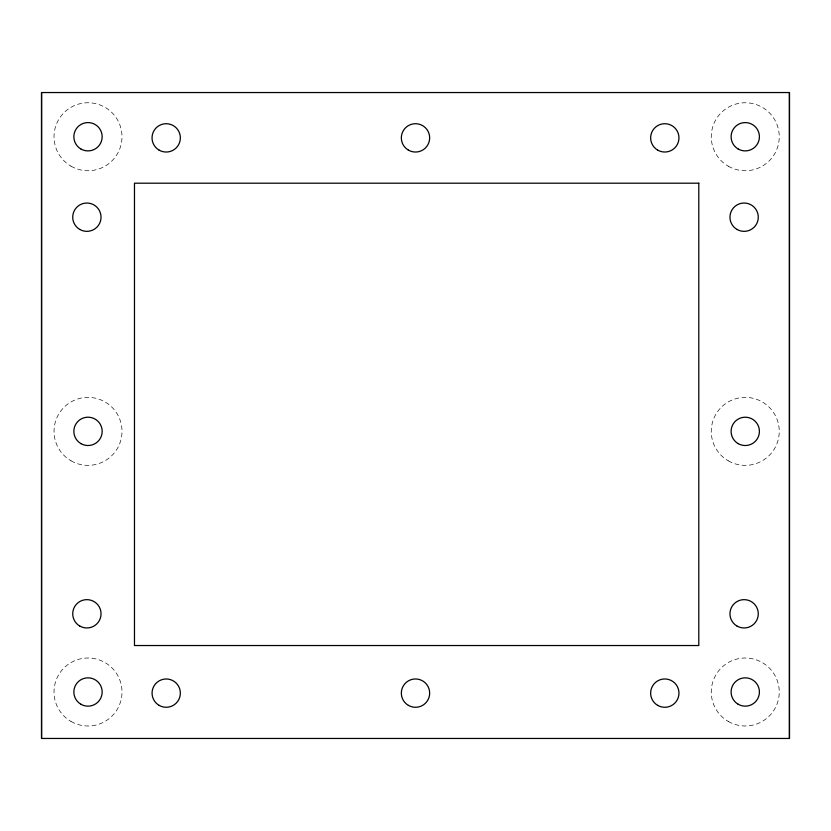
<?xml version="1.0" encoding="UTF-8"?>
<svg xmlns="http://www.w3.org/2000/svg" width="831" height="831" viewBox="0 0 831 831"><rect width="100%" height="100%" fill="white"/><g stroke="black" fill="none" stroke-linecap="round" stroke-linejoin="round"><path stroke-width="0.62" stroke-dasharray="4.16 3.12" d="M728.257 721.433A33.998 33.998 0 0 0 779.249 691.994A33.998 33.998 0 0 0 728.257 662.556A33.998 33.998 0 0 0 728.257 721.433M728.257 166.179A33.998 33.998 0 0 0 779.249 136.741A33.998 33.998 0 0 0 728.257 107.303A33.998 33.998 0 0 0 728.257 166.179M71.009 166.179A33.998 33.998 0 0 0 122.001 136.741A33.998 33.998 0 0 0 71.009 107.303A33.998 33.998 0 0 0 71.009 166.179M71.009 721.443A33.998 33.998 0 0 0 122.001 691.994A33.998 33.998 0 0 0 71.009 662.556A33.998 33.998 0 0 0 71.009 721.443M728.257 460.81A33.998 33.998 0 0 0 779.249 431.372A33.998 33.998 0 0 0 728.257 401.924A33.998 33.998 0 0 0 728.257 460.81M71.019 460.8A33.998 33.998 0 0 0 122.012 431.362A33.998 33.998 0 0 0 71.019 401.924A33.998 33.998 0 0 0 71.019 460.8"/><path stroke-width="1.25" d="M41.55 738.458L41.55 92.542L789.45 92.542L789.45 738.458L41.55 738.458L41.55 92.542M789.45 738.458L789.45 92.542M698.798 183.194L134.477 183.194L134.477 645.531L698.798 645.531L698.798 183.194M738.177 704.262A14.169 14.169 0 0 0 759.42 691.994A14.169 14.169 0 0 0 738.177 679.727A14.169 14.169 0 0 0 738.177 704.262M80.929 704.262A14.169 14.169 0 0 0 102.171 691.994A14.169 14.169 0 0 0 80.929 679.727A14.169 14.169 0 0 0 80.929 704.262M80.929 149.009A14.169 14.169 0 0 0 102.171 136.741A14.169 14.169 0 0 0 80.929 124.473A14.169 14.169 0 0 0 80.929 149.009M738.177 149.009A14.169 14.169 0 0 0 759.42 136.741A14.169 14.169 0 0 0 738.177 124.473A14.169 14.169 0 0 0 738.177 149.009M738.167 443.629A14.169 14.169 0 0 0 759.42 431.372A14.169 14.169 0 0 0 738.167 419.104A14.169 14.169 0 0 0 738.167 443.629M80.929 443.629A14.169 14.169 0 0 0 102.182 431.362A14.169 14.169 0 0 0 80.929 419.094A14.169 14.169 0 0 0 80.929 443.629M79.797 229.46A14.169 14.169 0 0 0 101.039 217.192A14.169 14.169 0 0 0 79.797 204.925A14.169 14.169 0 0 0 79.797 229.46M159.116 150.141A14.169 14.169 0 0 0 180.369 137.873A14.169 14.169 0 0 0 159.116 125.606A14.169 14.169 0 0 0 159.116 150.141M737.035 229.46A14.169 14.169 0 0 0 758.288 217.192A14.169 14.169 0 0 0 737.035 204.925A14.169 14.169 0 0 0 737.035 229.46M657.716 150.141A14.169 14.169 0 0 0 678.958 137.873A14.169 14.169 0 0 0 657.716 125.606A14.169 14.169 0 0 0 657.716 150.141M159.136 705.374A14.137 14.137 0 0 0 180.348 693.127A14.137 14.137 0 0 0 159.136 680.88A14.137 14.137 0 0 0 159.136 705.374M79.797 626.065A14.169 14.169 0 0 0 101.05 613.797A14.169 14.169 0 0 0 79.797 601.54A14.169 14.169 0 0 0 79.797 626.065M657.716 705.394A14.169 14.169 0 0 0 678.969 693.127A14.169 14.169 0 0 0 657.716 680.859A14.169 14.169 0 0 0 657.716 705.394M737.035 626.075A14.169 14.169 0 0 0 758.288 613.808A14.169 14.169 0 0 0 737.035 601.54A14.169 14.169 0 0 0 737.035 626.075M408.416 705.394A14.169 14.169 0 0 0 429.669 693.127A14.169 14.169 0 0 0 408.416 680.859A14.169 14.169 0 0 0 408.416 705.394M408.416 150.141A14.169 14.169 0 0 0 429.669 137.873A14.169 14.169 0 0 0 408.416 125.606A14.169 14.169 0 0 0 408.416 150.141"/></g></svg>
